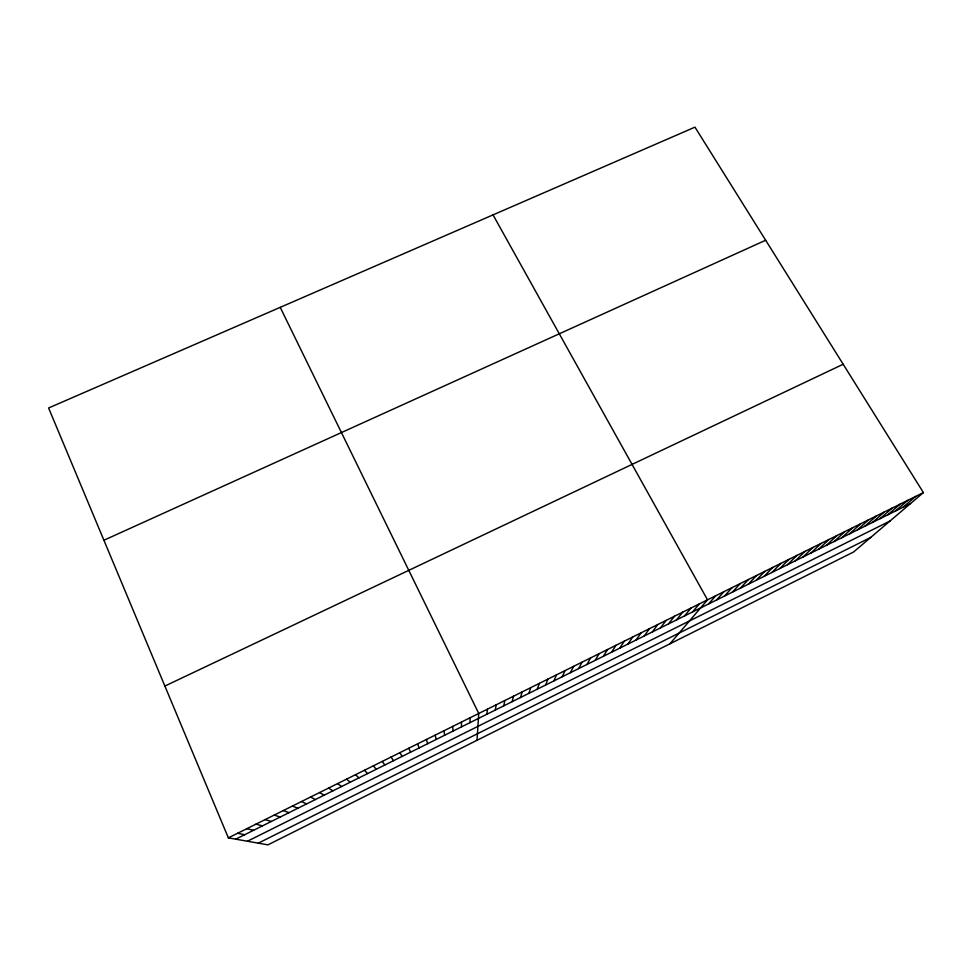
<?xml version="1.0" encoding="UTF-8"?>
<svg xmlns="http://www.w3.org/2000/svg" width="972" height="972" viewBox="0 0 972 972"><rect width="100%" height="100%" fill="white"/><g stroke="black" fill="none" stroke-linecap="round" stroke-linejoin="round"><path stroke-width="1.46" d="M470.011 722.633L470.071 717.786M477.021 740.287L478.746 713.472L280.215 307.346M486.887 714.238L487.47 709.147M495.319 710.046L496.17 704.822M503.739 705.854L504.845 700.508M512.147 701.675L513.495 696.207M520.53 697.507L522.134 691.918M528.889 693.352L530.761 687.641M537.249 689.197L539.363 683.365M545.571 685.053L547.941 679.1M553.882 680.922L556.506 674.847M562.181 676.791L565.048 670.607M570.455 672.673L573.577 666.367M578.717 668.566L582.082 662.139M586.967 664.471L590.575 657.923M595.192 660.377L599.044 653.719M603.393 656.294L607.5 649.515M611.582 652.224L615.932 645.323M619.759 648.154L624.34 641.143M627.912 644.096L632.748 636.976M636.053 640.05L641.119 632.808M644.181 636.016L649.478 628.653M652.285 631.982L657.825 624.51M660.377 627.961L666.148 620.379M668.444 623.939L674.459 616.248M676.5 619.929L682.745 612.129M684.531 615.932L691.019 608.022M692.55 611.947L699.269 603.928M669.915 643.828L707.507 599.833L493.035 214.885M708.552 603.989L715.732 595.751M716.522 600.028L723.933 591.681M724.468 596.079L732.11 587.61M732.414 592.13L740.275 583.552M740.336 588.182L748.428 579.506M748.233 584.257L756.556 575.473M756.131 580.333L764.672 571.439M764.004 576.42L772.764 567.417M771.853 572.508L780.844 563.408M779.69 568.608L788.912 559.398M787.514 564.72L796.955 555.401M795.327 560.832L804.986 551.416M803.115 556.956L812.993 547.43M810.891 553.092L820.988 543.457M818.655 549.229L828.97 539.496M826.394 545.377L836.928 535.548M834.122 541.538L844.875 531.599M841.837 537.698L852.796 527.662M849.54 533.871L860.706 523.726M857.219 530.056L868.604 519.813M864.886 526.241L876.477 515.901M872.528 522.438L884.338 511.989M880.17 518.635L892.187 508.089M887.788 514.844L900.011 504.201M895.382 511.065L907.824 500.325M902.976 507.287L915.624 496.449M923.4 492.585L853.635 551.962L267.92 844.85L228.359 837.864L48.6 407.985L694.956 127.15L923.4 492.585L228.359 837.864M258.333 843.149L870.718 537.419M235.722 839.164L910.545 503.52M247.435 841.23L890 521.016M164.888 686.062L843.174 364.245M103.907 540.25L765.657 240.242M237.569 833.283L244.652 834.717M246.767 828.715L253.558 830.295M255.94 824.159L262.44 825.872M265.089 819.603L271.31 821.462M274.226 815.071L280.155 817.063M283.338 810.551L288.976 812.677M292.426 806.031L297.784 808.291M301.502 801.523L306.581 803.917M310.554 797.028L315.353 799.555M319.581 792.544L324.101 795.205M328.597 788.061L332.825 790.868M337.588 783.602L341.549 786.53M346.554 779.143L350.236 782.205M355.509 774.696L358.911 777.892M364.439 770.261L367.574 773.591M373.345 765.827L376.213 769.289M382.239 761.416L384.827 765M391.108 757.006L393.429 760.724M399.966 752.607L402.007 756.459M408.787 748.221L410.573 752.194M417.608 743.847L419.114 747.942M426.404 739.473L427.644 743.702M435.177 735.124L436.161 739.473M443.925 730.774L444.654 735.245M452.66 726.436L453.122 731.041M461.372 722.099L461.579 726.825"/></g></svg>
